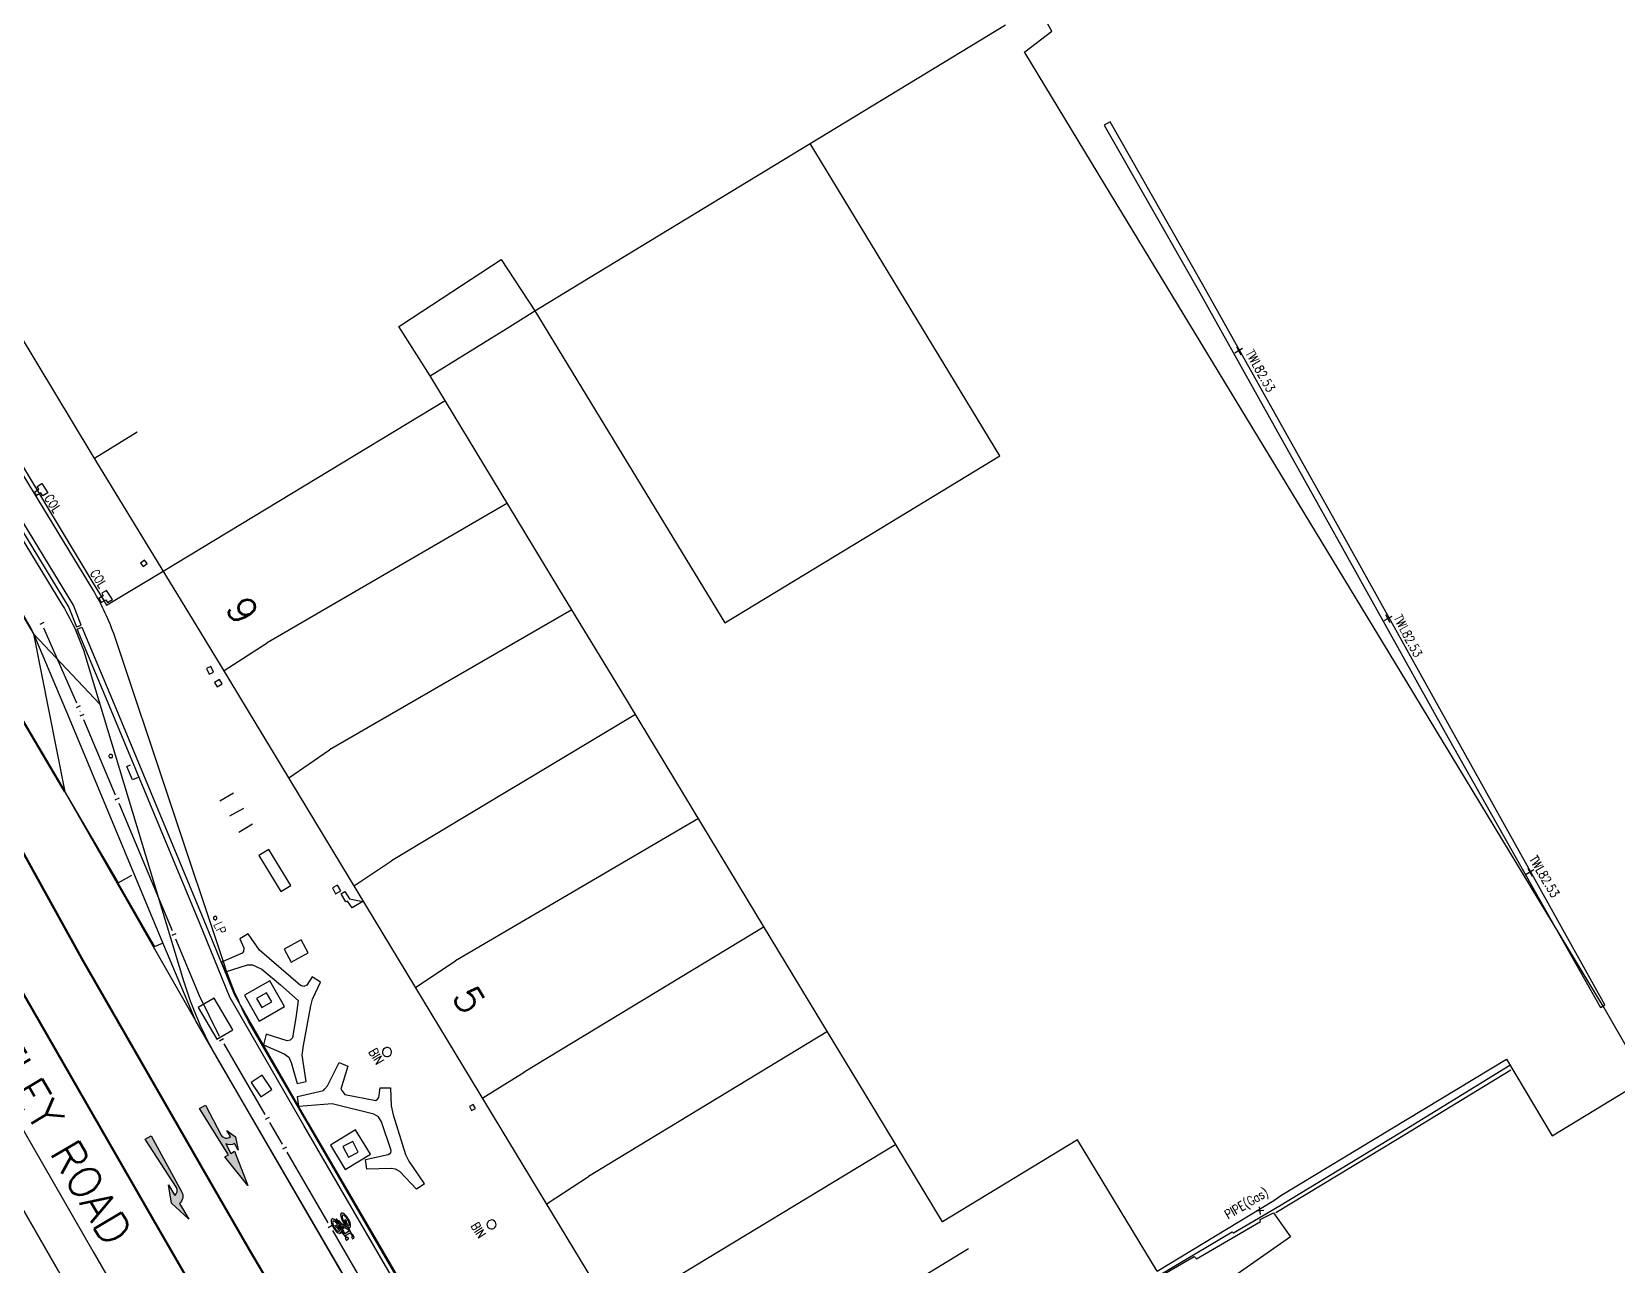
# Model space of a CAD drawing. Extents: x 427500 to 429848, y 434500 to 436505.
# Drawn here: x 427873.3 to 427943.1, y 436221.8 to 436276.1 of the extents above; entities that cross this region are included whole.
import ezdxf

# ---------------------------------------------------------------- set-up
doc = ezdxf.new("R2010")
doc.units = 0
doc.linetypes.add('1004', pattern=[6, 4, -2])
doc.linetypes.add('1010', pattern=[2, 1, -1])
doc.layers.get('0').update_dxf_attribs({"color": 222})
for name, color, linetype in [('KTS_LINES', 7, 'Continuous'), ('LPTIP_Ex_Base', 8, 'Continuous'), ('PRO-MARKINGS', 7, 'Continuous'), ('PROPOSED', 1, 'Continuous'), ('ROADNAME', 7, 'Continuous')]:
    doc.layers.add(name, color=color, linetype=linetype)
doc.styles.add('MtXpl_Romans', font='romans__.ttf')
doc.styles.get("Standard").update_dxf_attribs({"font": 'romans.shx'})

# ---------------------------------------------------------------- blocks, each defined once
blk = doc.blocks.new('FENCE_UP')
at = {"color": 0, "linetype": 'ByBlock', "flags": 128}
blk.add_lwpolyline([(0, 0.5), (0, -0.5)], dxfattribs=at)
blk = doc.blocks.new('CIRCL')
at = {"color": 0, "linetype": 'ByBlock', "flags": 128}
for points in [[(0.5, 0), (0.475, 0.154), (0.404, 0.293), (0.293, 0.404), (0.154, 0.475), (0, 0.5), (-0.154, 0.475), (-0.293, 0.404), (-0.404, 0.293), (-0.475, 0.154), (-0.5, 0), (-0.475, -0.154), (-0.404, -0.293), (-0.293, -0.404), (-0.154, -0.475), (0, -0.5), (0.154, -0.475), (0.293, -0.404), (0.404, -0.293), (0.475, -0.154)], [(0.5, 0), (0.475, -0.154)]]:
    blk.add_lwpolyline(points, dxfattribs=at)
blk = doc.blocks.new('CROSS_1')
at = {"color": 0, "linetype": 'ByBlock', "flags": 128}
for points in [[(-0.5, 0.5), (0.5, -0.5)], [(0.5, 0.5), (-0.5, -0.5)]]:
    blk.add_lwpolyline(points, dxfattribs=at)
blk = doc.blocks.new('SPOT')
at = {"color": 0, "linetype": 'ByBlock', "flags": 128}
for points in [[(-0.5, 0), (0.5, 0)], [(0, 0.5), (0, -0.5)]]:
    blk.add_lwpolyline(points, dxfattribs=at)
blk = doc.blocks.new('Bicycle-1057S')
h = blk.add_hatch(color=0)
h.dxf.hatch_style = 1
edge = h.paths.add_edge_path()
edge.add_arc((0.1255931590565698, -0.09402841553107237), 0.02648515648108875, 129.1417589179424, 144.2919472120851)
edge.add_arc((0.1085562400126971, -0.08167002299842399), 0.005438877888942004, 145.2542598140026, 218.1085320607194)
edge.add_arc((0.1199412003065617, -0.07274033581713624), 0.01990803937288878, 218.1085320607193, 242.7437377249644)
edge.add_arc((0.1323570823030125, -0.04863988274777631), 0.0470186639303978, 242.7437377249643, 256.1140822548531)
edge.add_line((0.1210730989660078, -0.09428444954219217), (0.1210730989660078, -0.1093843280975762))
edge.add_line((0.1210730989660078, -0.1093843280975762), (0.1709389036250854, -0.1093843280975762))
edge.add_line((0.1709389036250854, -0.1093843280975762), (0.1709389036250854, -0.08603216731390888))
edge.add_line((0.1709389036250854, -0.08603216731390888), (0.2357062799771484, -0.07507811475829329))
edge.add_arc((0.2940311629775173, 0.02510465163729701), 0.1159240210641441, 239.7926865904873, 250.1489920615088)
edge.add_arc((0.3352342839856055, 0.1392318298363441), 0.2372611958478196, 250.1489920615087, 261.4948583744368)
edge.add_arc((0.362500000000002, 0.3215590699295104), 0.4216158587933737, 261.4948583744369, 265.5790043067903)
edge.add_line((0.33, -0.09880230125732192), (0.33, -0.1106220625765941))
edge.add_arc((0.3649999999999979, -1.094938660479188), 0.9849386604791879, 92.0364461736281, 98.710120306432)
edge.add_arc((0.3002475405305327, -0.6722787565192403), 0.5573474124130271, 98.71012030643209, 110.2975697722287)
edge.add_arc((0.2023615741320395, -0.4076241066270181), 0.2751706129993586, 110.2975697722287, 131.7625682865146)
edge.add_arc((0.05714990642971905, -0.2449999999999999), 0.05714990642971902, 131.7625682865146, 180)
edge.add_arc((0.05714990642971905, -0.245), 0.05714990642971904, 180, 228.2374317134853)
edge.add_arc((0.2023615741320401, -0.08237589337298118), 0.2751706129993595, 228.2374317134854, 249.7024302277713)
edge.add_arc((0.3002475405305318, 0.1822787565192362), 0.5573474124130229, 249.7024302277713, 261.2898796935679)
edge.add_arc((0.3650000000000001, 0.6049386604791959), 0.9849386604791958, 261.2898796935679, 270)
edge.add_arc((0.3650000000000005, 0.604938660479198), 0.984938660479198, 269.9999999999999, 278.710120306432)
edge.add_arc((0.4297524594694681, 0.1822787565192365), 0.5573474124130234, 278.7101203064321, 290.2975697722287)
edge.add_arc((0.527638425867959, -0.08237589337297913), 0.2751706129993619, 290.2975697722287, 311.7625682865145)
edge.add_arc((0.6728500935702808, -0.2450000000000002), 0.05714990642971921, 311.7625682865148, 360.0000000000001)
edge.add_arc((0.6728500935702809, -0.2450000000000002), 0.05714990642971907, 8.347926217626053e-14, 48.23743171348524)
edge.add_arc((0.5276384258679238, -0.4076241066270601), 0.2751706129994143, 48.23743171348545, 51.44868646367202)
edge.add_line((0.6991289573365953, -0.1924268392766916), (0.9555783743845828, -0.1393683391977977))
edge.add_line((0.9555783743845828, -0.1393683391977977), (1.026142996864914, -0.1494489995521307))
edge.add_arc((1.047232637774721, -0.1446760141640408), 0.02162300495351051, 192.752292015752, 229.4556686730448)
edge.add_arc((1.082087526109876, -0.1021911607252427), 0.07657266547575484, 230.3014880105123, 254.7693945910597)
edge.add_arc((1.137258100044497, 0.09027275344468394), 0.2767829944268662, 254.2163442209831, 263.9588712902375)
edge.add_arc((1.111305815940649, -0.1577737992489841), 0.0273842720150536, 263.337789327011, 292.272256146745)
edge.add_arc((1.118318684532589, -0.1773400816377044), 0.006684298591048081, 300.2362763225035, 358.2881666264944)
edge.add_line((1.125, -0.1775397595764579), (1.125, -0.06938311127612472))
edge.add_arc((1.114107004921157, -0.06988940866287181), 0.01090475487260144, 2.661145164140756, 38.31498093786265)
edge.add_arc((1.110772519990496, -0.07252424211479346), 0.01515459452512635, 38.31498093786259, 73.21773194917768)
edge.add_arc((1.092973786883735, -0.1315424953674024), 0.07679832183938598, 73.2177319491774, 98.60632256700862)
edge.add_arc((1.086437502710172, -0.08835556308793147), 0.03311956120553582, 98.60632256700892, 134.88021916439)
edge.add_line((1.063067446729034, -0.06488758878494341), (1.033157894736842, -0.1147368421052633))
edge.add_line((1.033157894736842, -0.1147368421052633), (0.94, -0.1014285714285716))
edge.add_line((0.94, -0.1014285714285716), (0.94, 0.1393269230769229))
edge.add_line((0.94, 0.1393269230769229), (0.9849999999999998, 0.1349999999999998))
edge.add_arc((1.01645105852891, 0.3320764244353353), 0.199570253672248, 260.9327337914132, 290.3801191405059)
edge.add_arc((1.105464489312583, 0.1086566116361067), 0.04124963619416752, 71.00970639435519, 118.23338806896231, ccw=False)
edge.add_arc((1.115840168087301, 0.1389608091172128), 0.009218591994430198, 6.472580860778692, 70.69733750635021, ccw=False)
edge.add_line((1.125, 0.1399999999999998), (1.125, 0.08999999999999979))
edge.add_line((1.125, 0.08999999999999979), (1.215, 0.08999999999999977))
edge.add_line((1.215, 0.08999999999999977), (1.215, 0.1551204709322744))
edge.add_arc((1.199541460380685, 0.152605035499959), 0.01566186012503258, 9.242245549902828, 38.24503396435792)
edge.add_arc((1.175907833058162, 0.1339771072228429), 0.04575418559710753, 38.24503396435812, 62.40139835930763)
edge.add_arc((1.144411258767213, 0.07372613583564096), 0.1137410501017065, 62.40139835930752, 80.15996594038734)
edge.add_arc((1.117118489909174, -0.08362655073671205), 0.2734431578006205, 80.15996594038758, 97.39463954963908)
edge.add_arc((1.101932488087908, 0.03338489676562068), 0.1554503889632606, 97.39463954963931, 115.9418288466421)
edge.add_arc((1.008892827938793, 0.2234296512512854), 0.05614866456590088, 265.4429401072497, 296.48081285581895, ccw=False)
edge.add_line((1.004431711558944, 0.1674584892731782), (0.7039782804499767, 0.1963482422644251))
edge.add_arc((0.5276024317589506, 0.4074790768269162), 0.2751084682530396, 309.8749265664079, 311.7820790879888)
edge.add_arc((0.6727840718052973, 0.2449999999999999), 0.05721592819470267, 311.7820790879888, 360)
edge.add_arc((0.6727840718052971, 0.2449999999999999), 0.05721592819470289, 359.9999999999999, 408.2179209120112)
edge.add_arc((0.5276024317590292, 0.08252092317317208), 0.2751084682529212, 48.21792091201113, 69.68965002433214)
edge.add_arc((0.4297377485950346, -0.1818948901564406), 0.5570538859307931, 69.68965002433218, 81.283999398439)
edge.add_arc((0.3649999999999998, -0.6041692450557905), 0.9842618059168534, 81.28399939843904, 89.99999999999999)
edge.add_arc((0.3650000000000001, -0.6041692450557938), 0.9842618059168566, 90.00000000000001, 98.71600060156094)
edge.add_arc((0.3002622514049669, -0.1818948901564457), 0.5570538859307985, 98.71600060156108, 110.3103499756678)
edge.add_arc((0.2023975682409703, 0.08252092317317244), 0.2751084682529208, 110.3103499756678, 131.7820790879888)
edge.add_arc((0.05721592819470288, 0.2450000000000001), 0.05721592819470277, 131.7820790879889, 180)
edge.add_arc((0.05721592819470288, 0.2450000000000001), 0.05721592819470279, 180, 228.2179209120111)
edge.add_arc((0.2023975682409709, 0.4074790768268282), 0.2751084682529215, 228.2179209120111, 249.6896500243321)
edge.add_arc((0.3002622514049652, 0.6718948901564387), 0.5570538859307912, 249.6896500243321, 261.2839993984389)
edge.add_arc((0.3650000000000005, 1.094169245055782), 0.9842618059168449, 261.2839993984389, 269.9999999999999)
edge.add_arc((0.3650000000000005, 1.094169245055783), 0.9842618059168462, 269.9999999999999, 278.7160006015609)
edge.add_arc((0.4297377485950349, 0.6718948901564392), 0.5570538859307919, 278.7160006015609, 290.3103499756678)
edge.add_arc((0.5276024317590321, 0.4074790768268224), 0.2751084682529152, 290.3103499756677, 298.7400305951868)
edge.add_line((0.6598845455543121, 0.1662611013890084), (0.7049721577726218, 0.1619257540603247))
edge.add_line((0.7049721577726218, 0.1619257540603247), (0.4092702756605957, 0.007454621613743967))
edge.add_arc((0.3624999999999988, -0.4115590699294977), 0.4216158587933608, 83.6310126563938, 89.99999999999984)
edge.add_arc((0.3624999999999998, -0.4115590699294889), 0.4216158587933519, 89.99999999999997, 98.50514162556317)
edge.add_arc((0.3352342839856051, -0.2292318298363435), 0.2372611958478189, 98.50514162556317, 109.8510079384912)
edge.add_arc((0.2940311629775176, -0.1151046516372976), 0.1159240210641447, 109.8510079384912, 131.0753738798026)
edge.add_arc((0.2329280192318751, -0.04500000000000001), 0.02292801923187508, 131.0753738798026, 180)
edge.add_arc((0.2329280192318752, -0.04500000000000001), 0.02292801923187524, 180.0000000000001, 222.6870495144356)
edge.add_line((0.2160743692041546, -0.0605450489430028), (0.1709389036250855, -0.06817877273918918))
edge.add_line((0.1709389036250855, -0.06817877273918918), (0.1709389036250855, -0.05314407924277024))
edge.add_line((0.1709389036250855, -0.05314407924277024), (0.1210730989660078, -0.05314407924277022))
edge.add_line((0.1210730989660078, -0.05314407924277022), (0.1210730989660078, -0.06826489232125907))
edge.add_arc((0.1295536262736133, -0.1049338960924515), 0.03763688590979285, 103.0219837958038, 123.3282019209634)
edge = h.paths.add_edge_path(flags=16)
edge.add_line((0.8010092807424596, 0.1526914153132249), (0.85, 0.1479807692307691))
edge.add_line((0.85, 0.1479807692307691), (0.85, -0.09119768916500626))
edge.add_line((0.85, -0.09119768916500627), (0.5149813376234688, -0.04592489695196145))
edge.add_arc((0.4920719807681302, -0.04500000000000186), 0.02292801923186977, 357.6881093012058, 360.0000000000044)
edge.add_arc((0.492071980768125, -0.04500000000000007), 0.02292801923187499, 359.9999999999999, 405.6770613714275)
edge.add_line((0.5080918281662061, -0.02859699554229709), (0.5583965690419177, -0.02007051495797908))
edge.add_line((0.5583965690419177, -0.02007051495797908), (0.5583965690419177, -0.03488638777457719))
edge.add_line((0.5583965690419177, -0.03488638777457719), (0.6071960093520374, -0.0348863877745772))
edge.add_line((0.6071960093520374, -0.0348863877745772), (0.6071960093520374, -0.01994367788202011))
edge.add_arc((0.5961658072233547, 0.02207109393126968), 0.04343853599653663, 284.7099937128414, 308.6624902789959)
edge.add_arc((0.6191713373046384, -0.006683059294339246), 0.006613873852225735, 308.6624902789954, 417.054963233324)
edge.add_arc((0.597462100593441, -0.04018266257306424), 0.04653272126062121, 57.05496323332503, 77.92545307749995)
edge.add_line((0.6071960093520375, 0.005320580917900087), (0.6071960093520374, 0.02047441945387607))
edge.add_line((0.6071960093520374, 0.02047441945387607), (0.5583965690419177, 0.02047441945387607))
edge.add_line((0.5583965690419177, 0.02047441945387607), (0.5583965690419177, -0.003409372772500956))
edge.add_line((0.5583965690419177, -0.003409372772500958), (0.489807155429238, -0.01522256642305359))
edge.add_arc((0.4309688370224912, -0.115104651637281), 0.1159240210641259, 59.49860577599883, 62.30136376572178)
edge.add_line((0.4848527530876162, -0.01246497973034986), (0.8010092807424596, 0.1526914153132249))
edge = h.paths.add_edge_path(flags=16)
edge.add_arc((0.4783568392825849, -0.3575472182040819), 0.1917893422273881, 65.84495474860528, 69.5671713206016)
edge.add_arc((0.4101288188534401, -0.540685588829678), 0.3872240514452698, 69.5671713206013, 81.22760581677363)
edge.add_arc((0.3650000000000043, -0.8331319537255499), 0.6831319537255498, 81.22760581677335, 87.06318721189446)
edge.add_line((0.4, -0.150897194862527), (0.4, -0.2150000000000001))
edge.add_line((0.4, -0.2150000000000001), (0.5568384287202102, -0.1825506699199566))
edge = h.paths.add_edge_path(flags=16)
edge.add_arc((0.1504167412798086, -0.2449999999999998), 0.0404167412798087, 180.0000000000003, 228.031377788937)
edge.add_arc((0.2516431607174225, -0.132452781795901), 0.1917893422274068, 228.0313777889369, 249.5671713206013)
edge.add_arc((0.3198711811465615, 0.05068558882968327), 0.3872240514452754, 249.5671713206013, 261.2276058167736)
edge.add_arc((0.3650000000000002, 0.3431319537256016), 0.6831319537256016, 261.2276058167737, 270)
edge.add_arc((0.3650000000000006, 0.3431319537255932), 0.6831319537255933, 269.9999999999999, 278.7723941832264)
edge.add_arc((0.4101288188534402, 0.05068558882967744), 0.3872240514452694, 278.7723941832263, 290.4328286793987)
edge.add_arc((0.4783568392825773, -0.1324527817959004), 0.1917893422274075, 290.4328286793986, 311.968622211063)
edge.add_arc((0.5795832587201913, -0.2450000000000001), 0.04041674127980865, 311.968622211063, 360)
edge.add_arc((0.5795832587201913, -0.2450000000000001), 0.04041674127980865, 3.934699558586697e-14, 48.03137778893682)
edge.add_arc((0.478356839282282, -0.3575472182044319), 0.1917893422278519, 48.03137778893772, 49.26932853407754)
edge.add_line((0.6035001816606982, -0.2122121032096358), (0.3879520662544559, -0.2568082650178238))
edge.add_arc((0.359621437672778, -0.1471711421593139), 0.1132383469701186, 270.0000000000009, 284.4885082669896, ccw=False)
edge.add_arc((0.3599813813666154, -0.2048860969552485), 0.0555245588725474, 244.0010186952478, 269.62857158370264, ccw=False)
edge.add_arc((0.3404972897307452, -0.2454727757627812), 0.01050793074839578, 177.4212617184321, 242.479324053344, ccw=False)
edge.add_line((0.33, -0.2450000000000001), (0.33, -0.150897194862527))
edge.add_arc((0.3649999999999946, -0.8331319537255476), 0.6831319537255475, 92.93681278810544, 98.7723941832266)
edge.add_arc((0.3198711811465587, -0.5406855888296751), 0.3872240514452669, 98.77239418322624, 110.4328286793987)
edge.add_arc((0.2516431607174224, -0.3575472182040986), 0.1917893422274065, 110.4328286793987, 131.9686222110632)
edge.add_arc((0.1504167412798083, -0.2449999999999998), 0.04041674127980829, 131.968622211063, 180.0000000000003)
edge = h.paths.add_edge_path(flags=16)
edge.add_line((0.4, -0.1106220625765941), (0.4, -0.09838578643388625))
edge.add_arc((0.362500000000002, 0.3215590699294804), 0.4216158587933433, 275.1028316889799, 278.5051416255631)
edge.add_arc((0.3897657160143952, 0.1392318298363415), 0.237261195847817, 278.5051416255631, 289.8510079384913)
edge.add_arc((0.4309688370224811, 0.0251046516373004), 0.1159240210641479, 289.8510079384913, 297.5734711250544)
edge.add_line((0.484628403888863, -0.07765248701200858), (0.835, -0.1250000000000002))
edge.add_line((0.835, -0.1250000000000002), (0.6529817174705733, -0.1626589550060883))
edge.add_arc((0.5276384258679636, -0.4076241066270114), 0.2751706129993511, 62.90217049968486, 69.70243022777146)
edge.add_arc((0.4297524594694673, -0.6722787565192396), 0.5573474124130262, 69.70243022777129, 81.2898796935679)
edge.add_arc((0.3650000000000009, -1.09493866047919), 0.9849386604791897, 81.28987969356794, 87.96355382637184)
edge = h.paths.add_edge_path(flags=16)
edge.add_arc((0.4449236986313491, -0.04500000000000011), 0.01507630136865096, 1.054819283487206e-13, 48.44895341119659)
edge.add_arc((0.4060479337699563, -0.08886225322274957), 0.07368707129479077, 48.44895341119748, 69.84062143707904)
edge.add_arc((0.3798391743587921, -0.1602517204131925), 0.1497354446870443, 69.84062143707904, 81.35341277984766)
edge.add_arc((0.3624999999999999, -0.2742745398618802), 0.2650690925200709, 81.35341277984772, 89.99999999999997)
edge.add_arc((0.3624999999999999, -0.274274539861879), 0.2650690925200698, 89.99999999999997, 98.64658722015228)
edge.add_arc((0.3451608256412076, -0.1602517204131919), 0.1497354446870436, 98.6465872201522, 110.1593785629209)
edge.add_arc((0.3189520662300434, -0.08886225322274857), 0.07368707129478973, 110.1593785629209, 131.5510465888027)
edge.add_arc((0.2800763013686506, -0.04500000000000002), 0.01507630136865062, 131.5510465888023, 180.0000000000001)
edge.add_arc((0.2800763013686508, -0.04500000000000002), 0.01507630136865079, 180.0000000000001, 228.4489534111975)
edge.add_arc((0.3189520662300437, -0.001137746777250717), 0.07368707129479057, 228.4489534111975, 249.8406214370791)
edge.add_arc((0.3451608256412076, 0.07025172041319168), 0.1497354446870435, 249.8406214370791, 261.3534127798478)
edge.add_arc((0.3625000000000003, 0.1842745398618795), 0.2650690925200704, 261.3534127798476, 269.9999999999999)
edge.add_arc((0.3625000000000002, 0.1842745398618796), 0.2650690925200706, 269.9999999999999, 278.6465872201522)
edge.add_arc((0.3798391743587923, 0.07025172041319208), 0.149735444687044, 278.6465872201523, 290.1593785629209)
edge.add_arc((0.4060479337699569, -0.001137746777252258), 0.07368707129478903, 290.1593785629209, 311.5510465888029)
edge.add_arc((0.4449236986313495, -0.04500000000000011), 0.01507630136865057, 311.5510465888019, 360.0000000000001)
edge = h.paths.add_edge_path(flags=16)
edge.add_arc((0.5545215225433117, 0.5356726882561043), 0.3234618584126379, 256.4487186734111, 264.5542933785383)
edge.add_line((0.5238241919462786, 0.2136707507743962), (0.5932041344403048, 0.2069996024576628))
edge.add_arc((0.4781819073505409, 0.3626381845019278), 0.1935290183549708, 306.4656665490008, 311.7704046412889)
edge.add_arc((0.5813587244239535, 0.2471211639649405), 0.03864313257081291, 311.7704046412892, 360.5617053325667)
edge.add_arc((0.5813587244239538, 0.2471211639649405), 0.03864313257081273, 0.5617053325667196, 49.35300602384447)
edge.add_arc((0.4804665614422023, 0.1296034671529087), 0.1935290183549633, 49.35300602384398, 70.62459621730659)
edge.add_arc((0.4135262961559181, -0.06074449369631113), 0.3953045008003145, 70.62459621730665, 82.01711533480362)
edge.add_arc((0.3709724373807858, -0.3641886128402266), 0.7017178887905926, 82.0171153348035, 90.56170533256646)
edge.add_arc((0.3709724373807861, -0.3641886128402225), 0.7017178887905886, 90.5617053325665, 99.1062953303295)
edge.add_arc((0.3224774452478641, -0.06163712948952527), 0.3953045008003125, 99.10629533032939, 110.4988144478265)
edge.add_arc((0.2518180926494552, 0.1273618154980764), 0.1935290183549649, 110.4988144478264, 131.7704046412889)
edge.add_arc((0.1486412755760465, 0.2428788360350593), 0.03864313257081296, 131.7704046412889, 180.5617053325667)
edge.add_arc((0.1486412755760468, 0.2428788360350593), 0.03864313257081321, 180.5617053325666, 229.353006023844)
edge.add_arc((0.2495334385577984, 0.3603965328470931), 0.1935290183549653, 229.3530060238443, 250.6245962173066)
edge.add_arc((0.3164737038440827, 0.5507444936963126), 0.3953045008003163, 250.6245962173066, 262.0171153348036)
edge.add_arc((0.3590275626192138, 0.8541886128402267), 0.7017178887905928, 262.0171153348036, 270.5617053325665)
edge.add_arc((0.359027562619214, 0.8541886128402225), 0.7017178887905887, 270.5617053325665, 279.1062953303295)
edge.add_arc((0.4075225547521375, 0.5516371294895188), 0.395304500800306, 279.1062953303293, 289.098106292045)
edge.add_line((0.5368609167713212, 0.1780902964642959), (0.4650000000000001, 0.1849999999999999))
edge.add_arc((0.5011695245165797, 0.5494383493096282), 0.3662288150204487, 249.5302429035852, 264.3321092119445, ccw=False)
edge.add_arc((0.408696752517224, 0.3017101403780114), 0.1018040070660671, 219.81143243366, 249.5302429035852, ccw=False)
edge.add_arc((0.3393648764862762, 0.2439215579258251), 0.01154643510778842, 182.9001710029059, 219.8114324336599, ccw=False)
edge.add_arc((0.333388750288222, 0.2436188025506967), 0.00556264490823779, 121.34140895685039, 182.9001710029066, ccw=False)
edge.add_arc((0.3569992523026438, 0.2048494964756024), 0.05095553971477509, 96.53117755850923, 121.34140895685059, ccw=False)
edge.add_arc((0.3626516754290913, 0.1554776886042005), 0.1006498583004144, 77.38597802456098, 96.53117755850923, ccw=False)
edge.add_arc((0.3748392886274233, 0.2099393253543119), 0.04484118699412693, 58.985215138957585, 77.38597802456081, ccw=False)
edge.add_arc((0.5380436786246806, 0.5314291914319482), 0.3158330644056515, 243.667006448054, 259.1754194558784)
at = {"color": 0}
for p, q in [((0.3287280353378081, -0.1041516017134914), (0.3288192754914361, -0.1039005124007382)), ((0.3288877096512284, -0.1042885504342675), (0.3287280353378081, -0.1041516017134914)), ((0.3295948302791771, -0.1031929206888656), (0.3287508467244056, -0.1032157388124624)), ((0.3296632644389694, -0.1019603222330919), (0.3287736581110039, -0.1019603222330919)), ((0.3291158127316791, -0.1019831503514884), (0.3287736581110039, -0.1024624908638004)), ((0.3290930013450817, -0.1042885504342675), (0.3288877096512284, -0.1042885504342675)), ((0.3292526756585019, -0.1039461686375294), (0.3290930013450817, -0.1042885504342675)), ((0.329640453052372, -0.1023483602666211), (0.329161435504874, -0.1019831503514884)), ((0.3294351613585196, -0.1039461686375294), (0.3292526756585019, -0.1039461686375294)), ((0.3295720188925797, -0.1041287735950949), (0.3294351613585196, -0.1039461686375294)), ((0.3294351613585196, -0.1042885504342675), (0.3295720188925797, -0.1041287735950949)), ((0.3296176416657746, -0.1028277007789349), (0.3295948302791771, -0.1035581306040002))]:
    blk.add_line(p, q, dxfattribs=at)
for points in [[(0.1088746358722688, -0.07348688451793352, 0.06620162645581315), (0.1040871721730241, -0.07857021246627484, 0.329045697347466), (0.1042766963171289, -0.08502664309139618, 0.1079072842323877), (0.1108238940228147, -0.09043792768159163, 0.05840540863255037), (0.1210730989660078, -0.09428444954219217), (0.1210730989660078, -0.1093843280975762), (0.1709389036250854, -0.1093843280975762), (0.1709389036250854, -0.08603216731390888), (0.2357062799771484, -0.07507811475829329, 0.04521868944864418), (0.2546662158690515, -0.08393102875599362, 0.04954616364587781), (0.3001437889372994, -0.09542010860099805, 0.01782233505618444), (0.33, -0.09880230125732192), (0.33, -0.1106220625765941, 0.02912762999146831), (0.2158454020491987, -0.1213591461011008, 0.05060291222805472), (0.1069060248669102, -0.1495405845398161, 0.09393354558812385), (0.01908547964996145, -0.2023712395341582, 0.2136395982254601), (1.050686772828547e-17, -0.245, 0.2136395982254597), (0.01908547964996138, -0.2876287604658417, 0.09393354558812361), (0.1069060248669101, -0.3404594154601839, 0.05060291222805496), (0.2158454020491984, -0.3686408538988992, 0.03802337796379034), (0.3649999999999999, -0.38, 0.03802337796379043), (0.5141545979508021, -0.3686408538988992, 0.05060291222805458), (0.6230939751330896, -0.3404594154601841, 0.09393354558812297), (0.7109145203500387, -0.287628760465842, 0.2136395982254593), (0.73, -0.2450000000000001, 0.2136395982254589), (0.7109145203500387, -0.2023712395341586, 0.01401265916983727), (0.6991289573365953, -0.1924268392766916), (0.9555783743845828, -0.1393683391977977), (1.026142996864914, -0.1494489995521307, 0.1615320291578394), (1.033176901781189, -0.1611074057332191, 0.1071688624317772), (1.061971533169924, -0.1760743112137108, 0.04253541846399684), (1.108128811333472, -0.1849731557766747, 0.126925508449554), (1.121684677080907, -0.1831150224875275, 0.2588591559397385), (1.125, -0.1775397595764579), (1.125, -0.06938311127612472, 0.1568364930858567), (1.12266303144645, -0.06312863289895194, 0.1534803684012116), (1.115148189584886, -0.05801509841774095, 0.1112340150849529), (1.081481344142446, -0.05560893231927388, 0.1596097520212116), (1.063067446729034, -0.06488758878494341), (1.033157894736842, -0.1147368421052633), (0.94, -0.1014285714285716), (0.94, 0.1393269230769229), (0.9849999999999998, 0.1349999999999998, 0.1292002425394808), (1.085950761182175, 0.1449986933129138, -0.2090187272153614), (1.118887449725435, 0.1476611834182221, -0.2878070053565828), (1.125, 0.1399999999999998), (1.125, 0.08999999999999979), (1.215, 0.08999999999999977), (1.215, 0.1551204709322744, 0.1272284316793309), (1.211841824661803, 0.1623001322569733, 0.1057940901736811), (1.197104576227332, 0.1745251476030487, 0.07764182163660346), (1.163849375363327, 0.1857939104251043, 0.07534252693725144), (1.081925585010936, 0.1875424371523875, 0.08110451507786728), (1.033929410422161, 0.1731718949336026, -0.1362623426198962), (1.004431711558944, 0.1674584892731782), (0.7039782804499767, 0.1963482422644251, 0.00832171479736017), (0.7109070029063665, 0.2023349725952917, 0.2135505823316499), (0.73, 0.2449999999999999, 0.2135505823316504), (0.7109070029063664, 0.2876650274047082, 0.09396317257082422), (0.6230939751330898, 0.3405248658727139, 0.05063309589599981), (0.5141519477101913, 0.36872591840272, 0.03804907271182555), (0.365, 0.3800925608610629, 0.03804907271182546), (0.2158480522898086, 0.36872591840272, 0.05063309589599926), (0.1069060248669102, 0.340524865872714, 0.09396317257082444), (0.01909299709363351, 0.2876650274047083, 0.2135505823316499), (1.005154347342302e-16, 0.245, 0.2135505823316495), (0.01909299709363353, 0.2023349725952918, 0.09396317257082416), (0.1069060248669102, 0.1494751341272861, 0.05063309589599998), (0.2158480522898087, 0.12127408159728, 0.03804907271182587), (0.3649999999999999, 0.109907439138937, 0.03804907271182588), (0.5141519477101915, 0.1212740815972799, 0.05063309589599987), (0.6230939751330898, 0.1494751341272859, 0.03679801626859047), (0.6598845455543121, 0.1662611013890084), (0.7049721577726218, 0.1619257540603247), (0.4092702756605957, 0.007454621613743975, 0.02779710588782994), (0.3625, 0.01005678886386304, 0.03712772687842065), (0.3001437889372993, 0.00542010860099796, 0.04954616364587789), (0.2546662158690515, -0.006068971244006424, 0.0928744276712165), (0.2178631344268814, -0.0277158074614547, 0.2167769235559518), (0.21, -0.04500000000000004, 0.1884415738359674), (0.2160743692041546, -0.0605450489430028), (0.1709389036250855, -0.06817877273918918), (0.1709389036250855, -0.05314407924277024), (0.1210730989660078, -0.05314407924277022), (0.1210730989660078, -0.06826489232125907, 0.0888351774420325), (0.1088746358722688, -0.07348688451793352)], [(0.4787293732899234, 0.2212158168741777, 0.03538199524900019), (0.5238241919462786, 0.2136707507743962), (0.5932041344403048, 0.2069996024576628, 0.02315042084802789), (0.6071007434608504, 0.2183003355453849, 0.2161679210065194), (0.62, 0.2474999999999999, 0.2161679210065208), (0.6065307354804885, 0.2764411495422749, 0.09308226368066548), (0.5446710112211003, 0.3121720010628481, 0.04975022667479514), (0.4684251111540539, 0.3307293476581098, 0.03730009124669594), (0.3640931808341686, 0.3374955549148199, 0.03730009124669604), (0.2599139626854521, 0.3286851207123394, 0.04975022667479567), (0.1840465528159611, 0.3086364671569156, 0.09308226368066488), (0.1228992565391498, 0.2716996644546151, 0.2161679210065207), (0.11, 0.2425, 0.2161679210065191), (0.1234692645195115, 0.2135588504577247, 0.09308226368066462), (0.1853289887788999, 0.1778279989371517, 0.04975022667479539), (0.261574888845947, 0.1592706523418899, 0.03730009124669569), (0.3659068191658316, 0.1525044450851799, 0.03730009124669613), (0.4700860373145483, 0.1613148792876605, 0.04362514343017022), (0.5368609167713212, 0.1780902964642959), (0.4650000000000001, 0.1849999999999999, -0.06467527653755671), (0.3730945758271105, 0.2063343527291863, -0.1304045123069024), (0.3304954155632345, 0.2365288029161547, -0.16246290201637), (0.3278332299811951, 0.2433373554093805, -0.2752523142161367), (0.3304954155632345, 0.2483697637738941, -0.1086799343264191), (0.3512033730290797, 0.2554743402884014, -0.08373155279410573), (0.3846317998921907, 0.253698196159803, -0.0804614398804402), (0.3979441247861357, 0.2483697637738943, 0.06777169068829121)], [(0.8010092807424596, 0.1526914153132249), (0.85, 0.1479807692307691), (0.85, -0.09119768916500627), (0.5149813376234688, -0.04592489695196145, 0.01008786833677551), (0.515, -0.0450000000000001, 0.2019853073732921), (0.5080918281662061, -0.02859699554229709), (0.5583965690419177, -0.02007051495797908), (0.5583965690419177, -0.03488638777457719), (0.6071960093520374, -0.0348863877745772), (0.6071960093520374, -0.01994367788202011, 0.1048946772739972), (0.6233032332950188, -0.01184743368605731, 0.5116844109006436), (0.6227681884753907, -0.001132744979941137, 0.0913172553089896), (0.6071960093520375, 0.005320580917900087), (0.6071960093520374, 0.02047441945387607), (0.5583965690419177, 0.02047441945387607), (0.5583965690419177, -0.003409372772500958), (0.489807155429238, -0.01522256642305359, 0.01222994846074251), (0.4848527530876162, -0.01246497973034986)], [(0.1099999999999999, -0.245, 0.2126996629660772), (0.1233891155438425, -0.2750502982140864, 0.09424518177345811), (0.1846877707974303, -0.312175144212722, 0.05092219011426544), (0.2608157658004246, -0.3320087068372218, 0.03829549467705391), (0.3649999999999999, -0.3400000000000001, 0.03829549467705463), (0.4691842341995759, -0.3320087068372218, 0.05092219011426571), (0.5453122292025695, -0.3121751442127222, 0.0942451817734579), (0.6066108844561574, -0.2750502982140867, 0.2126996629660783), (0.62, -0.2450000000000001, 0.2126996629660773), (0.6066108844561575, -0.2149497017859136, 0.005401631654725485), (0.6035001816606982, -0.2122121032096358), (0.3879520662544559, -0.2568082650178238, -0.06330239550141832), (0.3596214376727798, -0.2604094891294326, -0.1122897084671572), (0.3356419041153343, -0.2547916726470021, -0.2917483079654162), (0.33, -0.2450000000000001), (0.33, -0.150897194862527, 0.02546803149984724), (0.260815765800424, -0.1579912931627783, 0.05092219011426607), (0.1846877707974304, -0.1778248557872778, 0.0942451817734587), (0.1233891155438424, -0.2149497017859135, 0.2126996629660795)], [(0.46, -0.04500000000000008, 0.2146048509417658), (0.4549236141370791, -0.03371742259779956, 0.09361076745084396), (0.4314429111656884, -0.01968942908585436, 0.05027632593247241), (0.402350289127994, -0.01221809886904895, 0.03774576470632048), (0.3625, -0.009205447341809187, 0.03774576470632059), (0.3226497108720062, -0.01221809886904892, 0.05027632593247273), (0.2935570888343117, -0.0196894290858543, 0.09361076745084515), (0.270076385862921, -0.03371742259779952, 0.2146048509417721), (0.265, -0.04500000000000005, 0.2146048509417696), (0.270076385862921, -0.0562825774022006, 0.09361076745084396), (0.2935570888343117, -0.07031057091414578, 0.05027632593247258), (0.3226497108720061, -0.07778190113095115, 0.03774576470632061), (0.3625, -0.08079455265819095, 0.03774576470632053), (0.402350289127994, -0.07778190113095122, 0.05027632593247251), (0.4314429111656884, -0.07031057091414585, 0.09361076745084572), (0.4549236141370789, -0.05628257740220063, 0.2146048509417737)], [(0.4, -0.1106220625765941), (0.4, -0.09838578643388625, 0.01484646830517884), (0.4248562110627007, -0.09542010860099812, 0.0495461636458783), (0.4703337841309485, -0.0839310287559937, 0.03370836062723707), (0.484628403888863, -0.07765248701200858), (0.835, -0.1250000000000002), (0.6529817174705733, -0.1626589550060883, 0.02968044140767472), (0.6230939751330898, -0.1495405845398163, 0.05060291222805478), (0.5141545979508013, -0.1213591461011009, 0.02912762999146828)], [(0.5568384287202102, -0.1825506699199566, 0.01624266183902606), (0.5453122292025696, -0.177824855787278, 0.05092219011426567), (0.4691842341995761, -0.1579912931627784, 0.02546803149984717), (0.4, -0.150897194862527), (0.4, -0.2150000000000001)]]:
    blk.add_lwpolyline(points, format="xyb", close=True, dxfattribs=at)

msp = doc.modelspace()

# ---------------------------------------------------------------- hatches: boundary and pattern name
at = {"layer": 'PRO-MARKINGS', "linetype": 'Continuous'}
h = msp.add_hatch(color=0, dxfattribs=at)
edge = h.paths.add_edge_path()
edge.add_arc((427881.9095078135, 436227.6866395652), 0.2644369224770186, 208.6518235903561, 311.0919423416378)
edge.add_line((427882.0833140748, 436227.4873451359), (427881.927430389, 436227.7581527438))
edge.add_line((427881.927430389, 436227.7581527439), (427882.3041213511, 436227.4846039931))
edge.add_line((427882.3041213511, 436227.4846039931), (427882.4263086737, 436226.8914806853))
edge.add_line((427882.4263086737, 436226.8914806854), (427882.2591844483, 436227.181815825))
edge.add_arc((427882.0594908876, 436227.5328595437), 0.4038678134203816, -115.9091136720723, -60.366327871918315, ccw=False)
edge.add_line((427881.8830229184, 436227.1695851755), (427882.1055127133, 436226.7472068077))
edge.add_line((427882.1055127133, 436226.7472068078), (427882.2701804044, 436226.8419936819))
edge.add_line((427882.2701804044, 436226.8419936818), (427882.8517176454, 436225.330598817))
edge.add_line((427882.8517176453, 436225.330598817), (427881.8368443751, 436226.5925545395))
edge.add_line((427881.8368443751, 436226.5925545395), (427882.0015120662, 436226.6873414136))
edge.add_line((427882.0015120663, 436226.6873414136), (427880.7262036977, 436228.7224553085))
edge.add_line((427880.7262036976, 436228.7224553084), (427880.9862053152, 436228.8721187938))
edge.add_line((427880.9862053152, 436228.8721187938), (427881.6774512866, 436227.5598458183))
h = msp.add_hatch(color=0, dxfattribs=at)
edge = h.paths.add_edge_path()
edge.add_arc((427879.4374646614, 436225.119912871), 0.302694016917024, 311.9346887806783, 386.058905932406)
edge.add_line((427879.7093876766, 436225.2528848292), (427878.3371823429, 436227.3728412722))
edge.add_line((427878.3371823428, 436227.3728412721), (427878.5948726448, 436227.526450218))
edge.add_line((427878.5948726449, 436227.5264502181), (427879.9505651786, 436225.0443962396))
edge.add_arc((427879.5913438623, 436224.8624445637), 0.4026740200150185, 309.09701318485713, 386.8629855756211, ccw=False)
edge.add_line((427879.8452843344, 436224.549937599), (427880.2564564707, 436223.860166106))
edge.add_line((427880.2564564707, 436223.8601661061), (427879.486736349, 436224.5655248335))
edge.add_line((427879.486736349, 436224.5655248335), (427879.3604042862, 436225.3633595343))
edge.add_line((427879.3604042862, 436225.3633595342), (427879.6397499465, 436224.8947366481))

# ---------------------------------------------------------------- linework, layer by layer
at = {"layer": 'LPTIP_Ex_Base', "color": 251, "true_color": 0x636466}
for p, q in [((427907.6, 436271.2), (427916.2, 436276.43)), ((427897.096, 436264.813), (427907.6, 436271.2)), ((427915.95, 436257.45), (427907.6, 436271.2)), ((427889.612, 436263.224), (427894, 436266.1)), ((427894, 436266.1), (427895.48, 436263.83)), ((427895.48, 436263.83), (427897.096, 436264.813)), ((427894.103, 436262.974), (427895.48, 436263.83)), ((427895.48, 436263.83), (427901.193, 436254.459)), ((427889.5, 436263.15), (427889.612, 436263.224)), ((427890.88, 436260.97), (427889.5, 436263.15)), ((427893.537, 436262.622), (427894.103, 436262.974)), ((427890.88, 436260.97), (427893.537, 436262.622)), ((427893.62, 436256.44), (427890.88, 436260.97)), ((427879.12205, 436252.374996), (427891.5302462113, 436259.894957906)), ((427913.367, 436255.881), (427915.95, 436257.45)), ((427896.54, 436251.62), (427893.62, 436256.44)), ((427909.957, 436253.81), (427913.367, 436255.881)), ((427894.2713635468, 436255.3648040083), (427883.697086, 436249.228212)), ((427901.193, 436254.459), (427903.85, 436250.1)), ((427903.85, 436250.1), (427909.957, 436253.81)), ((427899.26, 436247.14), (427896.54, 436251.62)), ((427897.1133848262, 436250.6756014627), (427886.44354, 436244.50847)), ((427902.03, 436242.57), (427899.26, 436247.14)), ((427899.9079643637, 436246.070975761), (427889.172019, 436239.622802)), ((427904.83, 436237.94), (427902.03, 436242.57)), ((427902.6841052867, 436241.4883901866), (427891.991295, 436235.222208)), ((427907.57, 436233.41), (427904.83, 436237.94)), ((427905.5691083804, 436236.7180434441), (427895.007163, 436230.329582)), ((427910.54, 436228.52), (427907.57, 436233.41)), ((427908.3567635887, 436232.1146215661), (427897.840029, 436225.727157)), ((427913.43, 436223.74), (427910.54, 436228.52)), ((427919.367957545, 436227.3447935935), (427913.43, 436223.74)), ((427922.876292, 436221.571585), (427919.367957545, 436227.3447935935)), ((427911.3733959724, 436227.1415803641), (427900.856199, 436220.775573)), ((427914.568538, 436222.54607), (427906.088538, 436217.40607))]:
    msp.add_line(p, q, dxfattribs=at)
at = {"layer": 'LPTIP_Ex_Base', "color": 251, "true_color": 0x636466, "flags": 128}
for points in [[(427816.803421, 436349.475132), (427834.069578, 436321.062681), (427847.56399, 436298.856853), (427862.859626, 436273.582125), (427865.058431, 436269.996446), (427868.010825, 436265.152471), (427869.720238, 436262.306633), (427870.855786, 436260.444173), (427872.804578, 436257.234906), (427873.688171, 436255.763355), (427875.943609, 436252.012628), (427876.516107, 436251.079632), (427876.632938, 436250.876613), (427879.12205, 436252.374996)], [(427917.036984, 436275.230324), (427917.045918, 436275.237149), (427918.242035, 436276.150897), (427916.545427, 436279.122746), (427913.892477, 436283.812804), (427909.305243, 436291.240474), (427904.957356, 436297.980162), (427896.647126, 436310.131785), (427890.917816, 436317.792164), (427881.151929, 436329.706125)], [(427836.138827, 436323.238735), (427842.622601, 436312.562754), (427844.526093, 436309.472772), (427845.612475, 436307.603718), (427846.019131, 436306.953039), (427850.454773, 436299.649572), (427852.271408, 436296.634708), (427853.097094, 436295.284314), (427855.336207, 436291.550819), (427855.817806, 436290.783316), (427858.162117, 436286.865889), (427860.799369, 436282.518954), (427862.526906, 436279.694042), (427864.072444, 436277.206565), (427870.302725, 436266.919572), (427875.991914, 436257.509118), (427880.7625, 436249.684317), (427881.679061, 436248.177022), (427887.307271, 436238.861848), (427893.058224, 436229.357788), (427898.744253, 436219.982444)], [(427855.271916, 436275.813444), (427856.67861, 436273.266949), (427862.314398, 436263.925346), (427868.190171, 436254.01137), (427873.335128, 436245.161251), (427877.143691, 436238.664301), (427877.751503, 436238.994787)], [(427944.459336, 436229.813348), (427942.540885, 436233.160604), (427933.872113, 436247.469615), (427920.271489, 436269.879199), (427917.050225, 436275.208418), (427917.036984, 436275.230324)], [(427863.664541, 436265.95341), (427864.128867, 436265.188396), (427864.435757, 436264.672896), (427870.177406, 436255.144688), (427872.850297, 436250.655881), (427873.313399, 436249.833726), (427873.507312, 436249.40787), (427874.980794, 436245.909716), (427879.020492, 436236.212026), (427880.561919, 436232.549413), (427883.882766, 436226.832554), (427889.043908, 436217.942158), (427894.266183, 436208.990513), (427894.713572, 436208.231515)], [(427876.108132, 436257.350163), (427877.983749, 436258.509221)], [(427873.577601, 436256.10204), (427873.78753, 436256.237263), (427874.044024, 436255.830472), (427873.832861, 436255.695715), (427873.742669, 436255.826233), (427873.555912, 436255.705271), (427873.462724, 436255.854657), (427873.656722, 436255.98434)], [(427873.656722, 436255.98434), (427873.577601, 436256.10204)], [(427876.888865, 436251.127594), (427876.637478, 436251.532618), (427876.42064, 436251.408322), (427876.48849, 436251.286155), (427876.290166, 436251.178957), (427876.398895, 436250.99901), (427876.597985, 436251.117693), (427876.671493, 436251.001302)], [(427876.671493, 436251.001302), (427876.888865, 436251.127594)], [(427873.705127, 436250.255558), (427873.705127, 436250.255558)], [(427873.864895, 436249.888851), (427875.302803, 436246.588484)], [(427881.807644, 436248.007011), (427883.697086, 436249.228212)], [(427875.462571, 436246.221777), (427875.465337, 436246.215427), (427875.465337, 436246.215427)], [(427875.620198, 436245.846621), (427877.013948, 436242.527365)], [(427884.648845, 436243.279005), (427886.44354, 436244.50847)], [(427878.025002, 436243.294976), (427877.773534, 436243.191815), (427877.528987, 436243.785653), (427877.683487, 436243.851298)], [(427881.616545, 436242.274157), (427882.219702, 436242.626665)], [(427877.168809, 436242.158559), (427879.518865, 436236.561831), (427879.518865, 436236.561831)], [(427882.659156, 436241.934959), (427882.043385, 436241.587365)], [(427882.455269, 436240.894486), (427883.054474, 436241.261578)], [(427887.540619, 436238.535247), (427889.172019, 436239.622802)], [(427877.13091, 436238.659598), (427878.735548, 436235.859498), (427879.09164, 436236.001307)], [(427886.941171, 436238.168317), (427887.115491, 436238.283033), (427887.328948, 436237.952245), (427887.90723, 436237.84376), (427887.438965, 436237.554842), (427887.230912, 436237.852374), (427887.166076, 436237.82841), (427886.969075, 436238.14884)], [(427879.672965, 436236.192706), (427880.713857, 436233.699396), (427881.590319, 436231.915193), (427881.590319, 436231.915193)], [(427890.251135, 436234.067726), (427891.991295, 436235.222208)], [(427868.8122751432, 436231.483146855), (427874.513139, 436221.568913), (427879.755782, 436212.482), (427884.65197, 436204.026998), (427884.686444, 436203.971906), (427884.736059, 436203.894732), (427884.792514, 436203.803992), (427884.847508, 436203.708205), (427884.892739, 436203.615886), (427884.926679, 436203.526749), (427884.954862, 436203.435115), (427884.979581, 436203.341416), (427885.003129, 436203.246082), (427885.027799, 436203.149544), (427885.055427, 436203.043147), (427885.084485, 436202.926604)], [(427881.79173, 436231.569601), (427883.604431, 436228.459277)], [(427922.876292, 436221.571585), (427927.998559, 436224.683714), (427928.319547, 436224.895905), (427933.169478, 436227.82629), (427938.248084, 436230.896963), (427940.249194, 436227.524202), (427944.340333, 436229.998097)], [(427893.190663, 436229.190788), (427895.007163, 436230.329582)], [(427938.386858, 436230.620947), (427933.556128, 436227.639576), (427928.254419, 436224.433809), (427926.237357, 436223.243218), (427926.175006, 436223.291632)], [(427928.096518, 436224.153004), (427933.432206, 436227.382531), (427938.433237, 436230.434999)], [(427883.805843, 436228.113686), (427884.36511, 436227.154067), (427884.36511, 436227.154067)], [(427884.565992, 436226.808168), (427886.373933, 436223.695074)], [(427896.023529, 436224.541304), (427897.840029, 436225.727157)], [(427923.026027, 436221.365073), (427924.505807, 436222.205007), (427924.605554, 436222.108435), (427927.419348, 436223.747329), (427927.399328, 436223.836169), (427927.997622, 436224.137676), (427928.744872, 436223.079312), (427924.094933, 436219.820154)], [(427886.574815, 436223.349175), (427889.517654, 436218.281898), (427889.517654, 436218.281898)], [(427922.984058, 436221.400327), (427926.175006, 436223.291632)]]:
    msp.add_lwpolyline(points, dxfattribs=at)
for points in [[(427920.536623, 436272.006692), (427924.611784, 436264.857754), (427930.453721, 436254.421058), (427935.544821, 436245.273367), (427942.384696, 436233.176195), (427942.576521, 436233.283927), (427935.806684, 436245.419769), (427930.715688, 436254.567273), (427924.873001, 436265.00531), (427920.79726, 436272.155265)], [(427875.519287, 436250.006801), (427875.171561, 436250.87804), (427872.330375, 436255.564717), (427872.14224, 436255.450665), (427874.973981, 436250.779567), (427875.314954, 436249.925248)], [(427878.25067, 436252.581959), (427878.421738, 436252.716771), (427878.304126, 436252.866013), (427878.133059, 436252.731201)], [(427896.234232, 436209.110072), (427890.726857, 436218.679572), (427885.321303, 436227.975931), (427882.060138, 436233.628234), (427880.710499, 436236.937544), (427876.761003, 436246.432639), (427875.339234, 436249.82989), (427875.542184, 436249.914826), (427876.964046, 436246.517354), (427880.913927, 436237.021333), (427882.258193, 436233.725197), (427885.511681, 436228.0862), (427890.917295, 436218.789738), (427896.424915, 436209.219812), (427896.424063, 436209.206948), (427899.582285, 436203.73723), (427900.360292, 436202.494436), (427905.1036, 436203.465551), (427908.985745, 436204.303627), (427909.036632, 436204.091816), (427905.148938, 436203.250263), (427900.254832, 436202.248275), (427899.393722, 436203.623819), (427896.233535, 436209.096937)], [(427881.03867, 436248.097566), (427881.148046, 436247.847463), (427881.333858, 436247.928723), (427881.224482, 436248.178826)], [(427881.604867, 436247.611416), (427881.390265, 436247.47782), (427881.506515, 436247.291083), (427881.721116, 436247.424679)], [(427883.77093, 436240.130658), (427883.332707, 436239.861132), (427884.30845, 436238.274665), (427884.746674, 436238.544191)], [(427886.574766, 436238.434068), (427886.714764, 436238.178927), (427886.939344, 436238.302156), (427886.799346, 436238.557297)], [(427885.060238, 436233.481685), (427884.979177, 436232.824203), (427884.814358, 436231.833569), (427884.707667, 436231.737182), (427884.587258, 436231.708845), (427883.654888, 436231.991764), (427883.541878, 436231.52751), (427884.444332, 436231.133557), (427884.652097, 436230.987903), (427884.752807, 436230.753363), (427885.016801, 436229.824489), (427885.41727, 436229.916716), (427885.240269, 436231.06667), (427885.297372, 436231.500651), (427885.61583, 436233.238897), (427885.70285, 436233.542511), (427886.053815, 436234.282622), (427885.731108, 436234.496738), (427885.686195, 436234.526537), (427885.680364, 436234.517553), (427885.44304, 436234.151906), (427885.317424, 436234.102556), (427885.175699, 436234.141372), (427883.365061, 436235.688958), (427882.86331, 436236.416162), (427882.499883, 436236.197066), (427882.675017, 436235.795272), (427882.657852, 436235.636615), (427882.598478, 436235.560608), (427881.688052, 436235.163707), (427881.866613, 436234.742023), (427882.842012, 436235.045485), (427883.049526, 436235.052049), (427883.463941, 436234.862144), (427884.290904, 436234.176151)], [(427884.448176, 436235.742298), (427884.760113, 436235.172539), (427885.504449, 436235.580054), (427885.192512, 436236.149813)], [(427883.342927, 436232.576412), (427884.46302, 436233.210081), (427883.819932, 436234.346824), (427882.699839, 436233.713155)], [(427881.48626, 436231.773498), (427882.197466, 436232.192809), (427881.375035, 436233.587755), (427880.66383, 436233.168443)], [(427883.230042, 436233.571615), (427883.459753, 436233.164564), (427883.904827, 436233.415732), (427883.675116, 436233.822783)], [(427890.611621, 436225.40138), (427890.275309, 436225.180853), (427889.539501, 436225.957285), (427889.348311, 436226.060653), (427889.154742, 436226.07811), (427888.080877, 436226.052936), (427888.035141, 436226.487408), (427889.034, 436226.697636), (427889.148137, 436226.773549), (427889.15462, 436226.877756), (427888.733974, 436228.136679), (427888.594536, 436228.356805), (427888.402014, 436228.479002), (427886.557636, 436228.924357), (427885.09434, 436228.812925), (427885.03969, 436229.251205), (427886.175836, 436229.514704), (427886.245843, 436229.595224), (427886.350733, 436229.723697), (427886.863204, 436230.744762), (427887.255618, 436230.583466), (427886.940352, 436229.581765), (427887.126614, 436229.336872), (427888.48418, 436229.081145), (427888.562033, 436229.130908), (427888.615318, 436229.203437), (427888.681328, 436229.635175), (427889.134365, 436229.631098), (427889.151997, 436228.847496), (427889.241777, 436228.444545), (427889.793499, 436226.698253), (427889.943363, 436226.414382), (427890.597203, 436225.445232), (427890.622136, 436225.408275)], [(427883.001152, 436229.865068), (427883.419605, 436229.239401), (427883.901771, 436229.561879), (427883.483319, 436230.187546)], [(427892.598904, 436228.812599), (427892.696194, 436228.63669), (427892.867896, 436228.731653), (427892.770606, 436228.907562)], [(427887.138385, 436226.043693), (427888.243502, 436226.713393), (427887.592142, 436227.788246), (427886.487025, 436227.118546)], [(427887.280936, 436226.579246), (427887.711615, 436226.804223), (427887.46755, 436227.271441), (427887.036872, 436227.046463)]]:
    msp.add_lwpolyline(points, close=True, dxfattribs=at)
at = {"layer": 'PRO-MARKINGS', "linetype": '1010', "const_width": 0.1, "flags": 128}
msp.add_lwpolyline([(427855.6756525969, 436275.0825720227), (427874.7946036385, 436242.6715612537)], dxfattribs=at)
at = {"layer": 'PRO-MARKINGS', "linetype": '1004', "const_width": 0.1, "flags": 128}
for points in [[(427885.6481826236, 436217.8903616339), (427882.9831222527, 436222.3970384785), (427881.2282389618, 436225.4374761378), (427875.5627441725, 436235.2902005065), (427870.5523450802, 436244.3502210974), (427862.6874253821, 436257.6455720948)], [(427883.0661438926, 436216.3634518209), (427880.3930144227, 436220.8837736928), (427878.6289890393, 436223.9400505606), (427872.9498037545, 436233.8165837376), (427867.9427644048, 436242.8705290963), (427859.6582174231, 436257.1249082097)]]:
    msp.add_lwpolyline(points, dxfattribs=at)
at = {"layer": 'PRO-MARKINGS', "color": 0, "linetype": 'Continuous'}
msp.add_lwpolyline([(427881.6774512865, 436227.5598458184, 0.4793349745058912), (427882.0833140748, 436227.4873451359), (427881.927430389, 436227.7581527439), (427882.3041213511, 436227.4846039931), (427882.4263086737, 436226.8914806854), (427882.2591844483, 436227.181815825, -0.2472100637849665), (427881.8830229184, 436227.1695851755), (427882.1055127133, 436226.7472068078), (427882.2701804044, 436226.8419936818), (427882.8517176453, 436225.330598817), (427881.8368443751, 436226.5925545395), (427882.0015120663, 436226.6873414136), (427880.7262036976, 436228.7224553084), (427880.9862053152, 436228.8721187938), (427881.6774512865, 436227.5598458184)], format="xyb", dxfattribs=at)
msp.add_lwpolyline([(427879.6397499465, 436224.8947366481, 0.335198107483375), (427879.7093876766, 436225.2528848292), (427878.3371823428, 436227.3728412721), (427878.5948726449, 436227.5264502181), (427879.9505651786, 436225.0443962395, -0.3529697987741943), (427879.8452843344, 436224.549937599), (427880.2564564707, 436223.8601661061), (427879.486736349, 436224.5655248335), (427879.3604042862, 436225.3633595342)], format="xyb", close=True, dxfattribs=at)
at = {"layer": 'PROPOSED', "flags": 128}
for points in [[(427806.6822175965, 436337.5185740561), (427825.4918965141, 436306.8808483485, -0.109459323570252), (427826.6218454188, 436303.6092560668), (427826.8256191782, 436301.83742331, 0.108105491946142), (427827.9332643934, 436298.6023788825), (427837.5623693636, 436282.7283076549, 0.1206304978698118), (427840.25265778, 436280.03778299), (427841.5137788203, 436279.2726439421, -0.119840037854553), (427844.1911022624, 436276.6034177769), (427852.1382536272, 436263.5937487352), (427860.5484084138, 436249.6326408877), (427862.9394849708, 436245.5137439864), (427865.3325797281, 436241.3913705092), (427870.3366277894, 436232.3428341275), (427876.0295048039, 436222.442489996), (427882.4243574797, 436211.3630347404)], [(427874.513139, 436221.568913), (427868.8122751432, 436231.483146855), (427863.809972, 436240.528528), (427861.426018, 436244.6351555), (427859.042064, 436248.741783), (427850.642024, 436262.6861), (427843.2641037166, 436274.7639247068, 0.1186306434991594), (427840.6193562436, 436277.4132801528), (427838.8129798947, 436278.5210547558, -0.119420878024519), (427836.1552674473, 436281.1917087015), (427825.9963515581, 436297.9392002824, -0.1081054919217455), (427824.8887063431, 436301.1742447091), (427824.6855736156, 436302.940503629, 0.1094593209761766), (427823.5556247538, 436306.2120958408), (427804.978693101, 436336.4707170558)], [(427823.6551276873, 436324.3650666341, 0.03590765062945563), (427830.9709423711, 436314.8041423417), (427836.4973946281, 436309.6843145602, -0.06969256753041052), (427839.3036649849, 436306.2452040042), (427850.4546779402, 436287.8621897503), (427851.1006189319, 436281.6226667242), (427854.4539366615, 436276.0374672753), (427860.4064583156, 436271.3849662283), (427873.4103555, 436249.620798), (427874.7946036379, 436242.6715612547), (427881.5057157238, 436230.9274840232)], [(427826.1871738756, 436321.3658390536), (427837.4912546087, 436310.8934882773, -0.06946312224873986), (427840.2899400609, 436307.466868956), (427874.6943997381, 436250.8660091103, -0.06325214364726268), (427875.7215681708, 436248.5648478147), (427880.0190244588, 436234.3457067892, 0.05844161716808953), (427881.5057157238, 436230.9274840232), (427898.7848209153, 436201.2517028597, 0.3143456861457207), (427901.9146296745, 436199.8409136843), (427899.9712885, 436203.115833), (427883.1816530233, 436232.0239389741, -0.0511677280093957), (427881.8356628641, 436234.9998865048), (427876.9918092876, 436249.4947419138, 0.05597252065205113), (427876.0525991642, 436251.5194146227), (427840.5146433532, 436309.9850575927, 0.0694631222507529), (427837.715957901, 436313.4116769141), (427827.7702271626, 436322.6256221678, -0.06556644672569363)]]:
    msp.add_lwpolyline(points, format="xyb", dxfattribs=at)
msp.add_lwpolyline([(427873.4103555, 436249.620798), (427876.3378664702, 436246.5256804923)], dxfattribs=at)

# ---------------------------------------------------------------- block references
at = {"layer": 'KTS_LINES', "rotation": 301.225312523404}
msp.add_blockref('Bicycle-1057S', (427886.7553007436, 436223.9887723035), dxfattribs=at)
at = {"layer": 'LPTIP_Ex_Base', "color": 251, "true_color": 0x636466}
for name, p, xscale, yscale, zscale, rotation in [('SPOT', (427926.458159, 436262.0742), 0.4, 0.4, 0.4, 299.095856), ('SPOT', (427933.021757, 436250.290573), 0.4, 0.4, 0.4, 298.171417), ('FENCE_UP', (427873.785011, 436250.072204), 0.2, 0.2, 0.2, 293.541856), ('FENCE_UP', (427875.382687, 436246.40513), 0.2, 0.2, 0.2, 293.541856), ('FENCE_UP', (427875.542767, 436246.031024), 0.2, 0.2, 0.2, 292.7774470000001), ('CIRCL', (427876.817484, 436244.233626), 0.16, 0.16, 0.16, 278.489866), ('FENCE_UP', (427877.091378, 436242.342962), 0.2, 0.2, 0.2, 292.7774470000001), ('SPOT', (427939.279995, 436239.123194), 0.4, 0.4, 0.4, 300.595032), ('CIRCL', (427881.412291, 436237.106266), 0.16, 0.16, 0.16, 272.30714), ('FENCE_UP', (427879.595915, 436236.377268), 0.2, 0.2, 0.2, 292.659277), ('FENCE_UP', (427881.691024, 436231.742397), 0.2, 0.2, 0.2, 300.233694), ('CIRCL', (427888.977322, 436231.209632), 0.4, 0.4, 0.4, 121.211993), ('FENCE_UP', (427883.705137, 436228.286482), 0.2, 0.2, 0.2, 300.233694), ('FENCE_UP', (427884.465551, 436226.981117), 0.2, 0.2, 0.2, 300.146034), ('CIRCL', (427893.575065, 436223.621442), 0.4, 0.4, 0.4, 121.211993), ('CROSS_1', (427927.395994, 436224.222822), 0.2399999999999999, 0.2399999999999999, 0.2399999999999999, 231.8650139999999), ('FENCE_UP', (427886.474374, 436223.522125), 0.2, 0.2, 0.2, 300.146034)]:
    msp.add_blockref(name, p, dxfattribs=dict(at, xscale=xscale, yscale=yscale, zscale=zscale, rotation=rotation))

# ---------------------------------------------------------------- texts
at = {"layer": 'LPTIP_Ex_Base', "color": 251, "true_color": 0x636466, "width": 0.8}
for s, rotation, p in [('TWL82.53', 299.095856, (427926.756149, 436261.977353)), ('COL', 301.919769, (427873.881609, 436255.59936)), ('COL', 301.631989, (427875.89488, 436252.295778)), ('TWL82.53', 298.171417, (427933.260238, 436250.325892)), ('TWL82.53', 300.595032, (427939.23053, 436239.703586)), ('LP', -66.456558, (427881.33629, 436236.829095)), ('BIN', 301.241425, (427888.153953, 436231.218742)), ('PIPE(Gas)', 30.734444, (427925.988191, 436223.84457)), ('BIN', 302.553925, (427892.645715, 436223.56059))]:
    msp.add_text(s, height=0.4, rotation=rotation, dxfattribs=at).set_placement(p)
at = {"layer": 'LPTIP_Ex_Base', "color": 251, "true_color": 0x636466, "style": 'MtXpl_Romans'}
for s, rotation, p in [('9', 300.7, (427881.8384831469, 436250.7830403004)), ('5', 300.5000000000001, (427891.8157921023, 436233.6542375881))]:
    msp.add_text(s, height=1.2, rotation=rotation, dxfattribs=at).set_placement(p)
at = {"layer": 'ROADNAME', "style": 'MtXpl_Romans'}
msp.add_text('OTLEY ROAD', height=1.4, rotation=300.8, dxfattribs=at).set_placement((427870.7771560178, 436232.3504776559))

doc.saveas('drawing.dxf')
